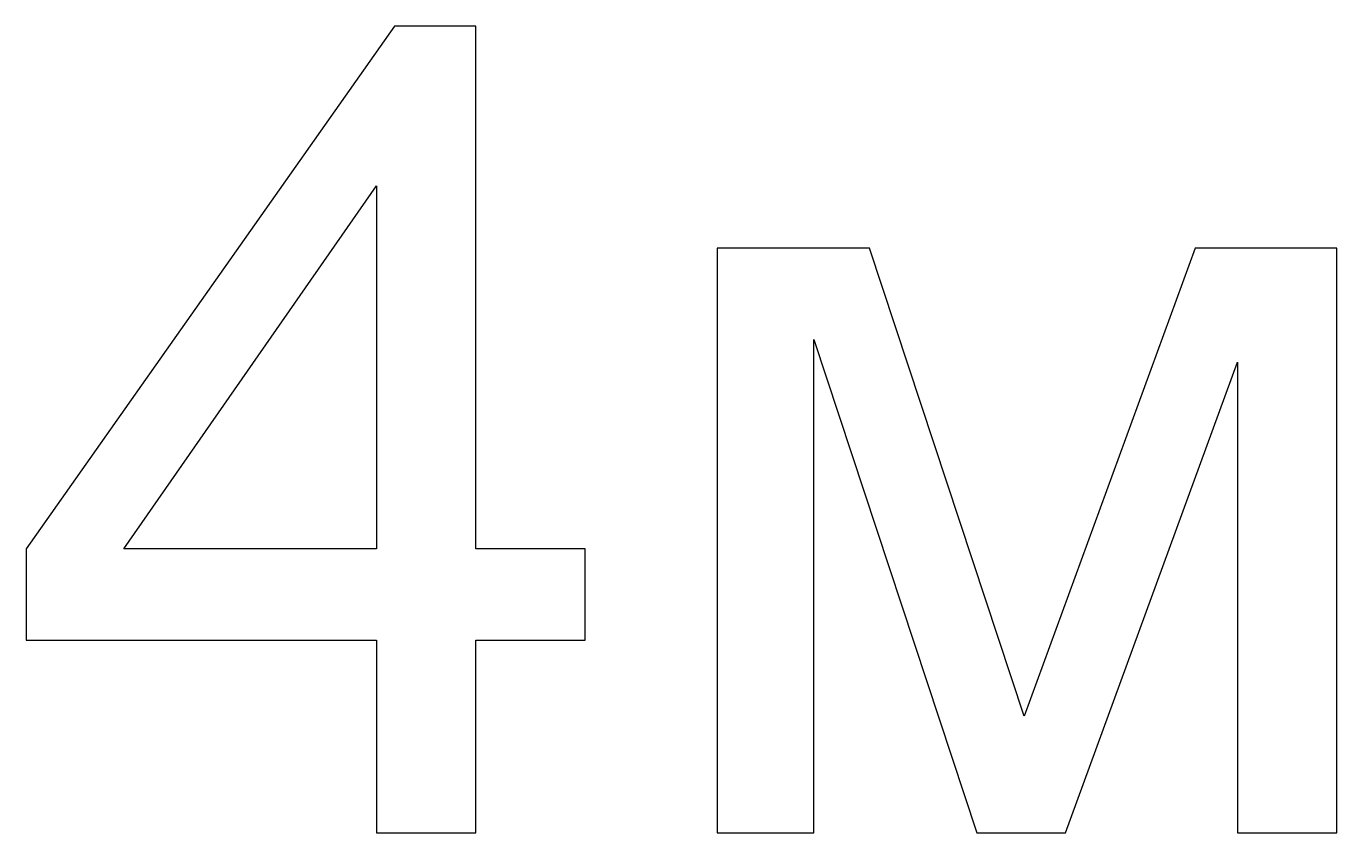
# Model space of a CAD drawing. Header units: centimetres. Extents: x -55 to 52, y -8 to 52.
# Drawn here: x -7.405 to -3.163, y 49.567 to 52.178 of the extents above; entities that cross this region are included whole.
import ezdxf

# ---------------------------------------------------------------- set-up
doc = ezdxf.new("R2010")
doc.units = ezdxf.units.CM
doc.header["$MEASUREMENT"] = 0
doc.layers.add('layer 1', color=7, linetype='Continuous')

msp = doc.modelspace()

# ---------------------------------------------------------------- linework, layer by layer
at = {"layer": 'layer 1', "color": 250}
for points, knots in [([(-6.27047, 49.56709), (-6.27047, 49.56709), (-6.27047, 50.19063), (-6.27047, 50.19063), (-6.27047, 50.19063), (-6.27047, 50.19063), (-7.40451, 50.19063), (-7.40451, 50.19063), (-7.40451, 50.19063), (-7.40451, 50.19063), (-7.40451, 50.48599), (-7.40451, 50.48599), (-7.40451, 50.48599), (-7.40451, 50.48599), (-6.21213, 52.17793), (-6.21213, 52.17793), (-6.21213, 52.17793), (-6.21213, 52.17793), (-5.94959, 52.17793), (-5.94959, 52.17793), (-5.94959, 52.17793), (-5.94959, 52.17793), (-5.94959, 50.48599), (-5.94959, 50.48599), (-5.94959, 50.48599), (-5.94959, 50.48599), (-5.59588, 50.48599), (-5.59588, 50.48599), (-5.59588, 50.48599), (-5.59588, 50.48599), (-5.59588, 50.19063), (-5.59588, 50.19063), (-5.59588, 50.19063), (-5.59588, 50.19063), (-5.94959, 50.19063), (-5.94959, 50.19063), (-5.94959, 50.19063), (-5.94959, 50.19063), (-5.94959, 49.56709), (-5.94959, 49.56709), (-5.94959, 49.56709), (-5.94959, 49.56709), (-6.27047, 49.56709), (-6.27047, 49.56709)], [0, 0, 0, 0, 0.0833333, 0.0833333, 0.0833333, 0.0833333, 0.1666667, 0.1666667, 0.1666667, 0.1666667, 0.25, 0.25, 0.25, 0.25, 0.3333333, 0.3333333, 0.3333333, 0.3333333, 0.4166667, 0.4166667, 0.4166667, 0.4166667, 0.5, 0.5, 0.5, 0.5, 0.5833333, 0.5833333, 0.5833333, 0.5833333, 0.6666667, 0.6666667, 0.6666667, 0.6666667, 0.75, 0.75, 0.75, 0.75, 0.8333333, 0.8333333, 0.8333333, 0.8333333, 1, 1, 1, 1]), ([(-6.27047, 50.48599), (-6.27047, 50.48599), (-6.27047, 51.66075), (-6.27047, 51.66075), (-6.27047, 51.66075), (-6.27047, 51.66075), (-7.0891, 50.48599), (-7.0891, 50.48599), (-7.0891, 50.48599), (-7.0891, 50.48599), (-6.27047, 50.48599), (-6.27047, 50.48599)], [0, 0, 0, 0, 0.25, 0.25, 0.25, 0.25, 0.5, 0.5, 0.5, 0.5, 1, 1, 1, 1]), ([(-5.16865, 51.45959), (-5.16865, 51.45959), (-4.67516, 51.45959), (-4.67516, 51.45959), (-4.67516, 51.45959), (-4.67516, 51.45959), (-4.17499, 49.9451), (-4.17499, 49.9451), (-4.17499, 49.9451), (-4.17499, 49.9451), (-3.62134, 51.45959), (-3.62134, 51.45959), (-3.62134, 51.45959), (-3.62134, 51.45959), (-3.16311, 51.45959), (-3.16311, 51.45959), (-3.16311, 51.45959), (-3.16311, 51.45959), (-3.16311, 49.56709), (-3.16311, 49.56709), (-3.16311, 49.56709), (-3.16311, 49.56709), (-3.484, 49.56709), (-3.484, 49.56709), (-3.484, 49.56709), (-3.484, 49.56709), (-3.484, 51.09069), (-3.484, 51.09069), (-3.484, 51.09069), (-3.484, 51.09069), (-4.04129, 49.56709), (-4.04129, 49.56709), (-4.04129, 49.56709), (-4.04129, 49.56709), (-4.32814, 49.56709), (-4.32814, 49.56709), (-4.32814, 49.56709), (-4.32814, 49.56709), (-4.85505, 51.16362), (-4.85505, 51.16362), (-4.85505, 51.16362), (-4.85505, 51.16362), (-4.85505, 49.56709), (-4.85505, 49.56709), (-4.85505, 49.56709), (-4.85505, 49.56709), (-5.16865, 49.56709), (-5.16865, 49.56709), (-5.16865, 49.56709), (-5.16865, 49.56709), (-5.16865, 51.45959), (-5.16865, 51.45959)], [0, 0, 0, 0, 0.0714286, 0.0714286, 0.0714286, 0.0714286, 0.1428571, 0.1428571, 0.1428571, 0.1428571, 0.2142857, 0.2142857, 0.2142857, 0.2142857, 0.2857143, 0.2857143, 0.2857143, 0.2857143, 0.3571429, 0.3571429, 0.3571429, 0.3571429, 0.4285714, 0.4285714, 0.4285714, 0.4285714, 0.5, 0.5, 0.5, 0.5, 0.5714286, 0.5714286, 0.5714286, 0.5714286, 0.6428571, 0.6428571, 0.6428571, 0.6428571, 0.7142857, 0.7142857, 0.7142857, 0.7142857, 0.7857143, 0.7857143, 0.7857143, 0.7857143, 0.8571429, 0.8571429, 0.8571429, 0.8571429, 1, 1, 1, 1])]:
    msp.add_open_spline(points, degree=3, knots=knots, dxfattribs=at)

doc.saveas('drawing.dxf')
